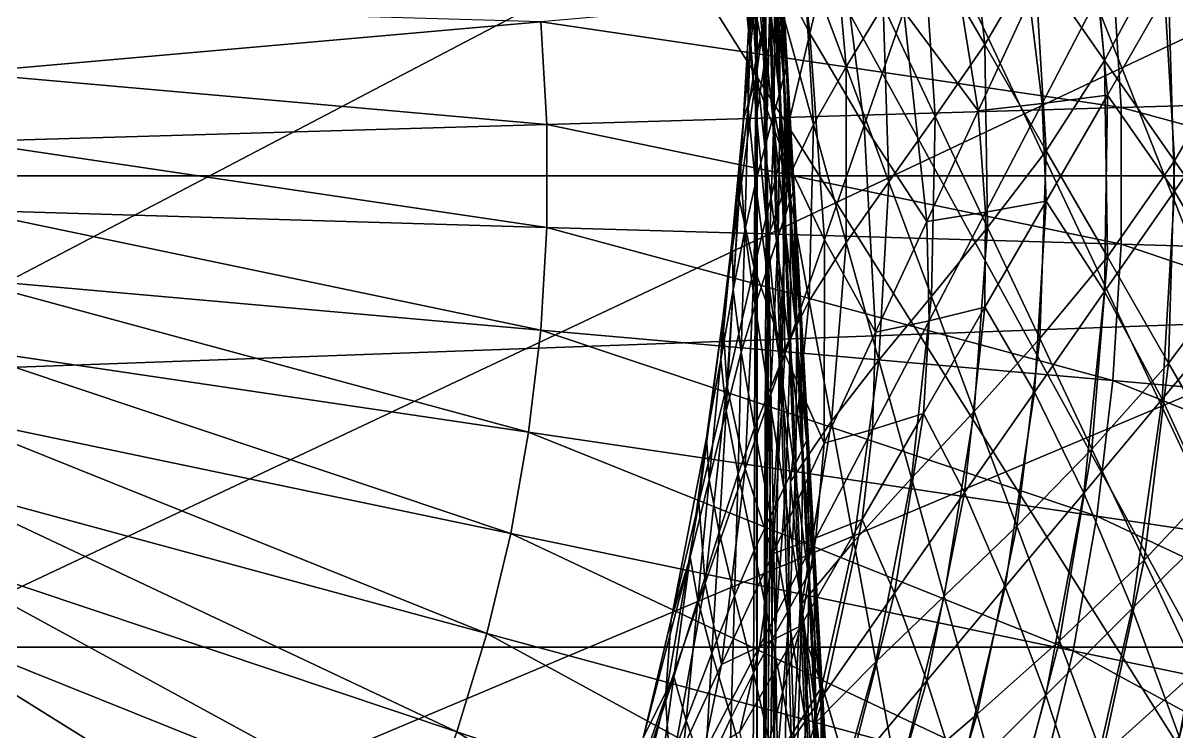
# Model space of a CAD drawing. Header units: metres. Extents: x -4.09 to 4.09, y -3.78 to 3.78.
# Drawn here: x 0.476 to 1.004, y 0.565 to 0.89 of the extents above; entities that cross this region are included whole.
import ezdxf

# ---------------------------------------------------------------- set-up
doc = ezdxf.new("R2010")
doc.units = ezdxf.units.M

msp = doc.modelspace()

# ---------------------------------------------------------------- linework, layer by layer
at = {"layer": 'statue_1', "color": 253}
for points in [[(-3.232, 0.082765, 16.714041), (3.348243, -0.166798, 15.068974), (3.367858, 2.430878, 15.064072)], [(-3.232, 2.430878, 16.714041), (-3.232, 0.082765, 16.714041), (3.367858, 2.430878, 15.064072)], [(-2.176662, 2.430878, 9.351602), (2.236946, 2.430878, 9.351602), (2.216392, -1.034236, 9.351602)], [(-2.157675, -1.034236, 9.351602), (-2.176662, 2.430878, 9.351602), (2.216392, -1.034236, 9.351602)], [(-1.437844, 0.146119, 15.295901), (-0.086352, 2.290978, 15.674101), (1.265203, 0.146119, 15.295901)], [(-0.086352, 2.290978, 15.674101), (0.091428, 2.283835, 15.672838), (1.265203, 0.146119, 15.295901)], [(0.091428, 2.283835, 15.672838), (0.267955, 2.262435, 15.669063), (1.265203, 0.146119, 15.295901)], [(0.267955, 2.262435, 15.669063), (0.442163, 2.226872, 15.662797), (1.265203, 0.146119, 15.295901)], [(0.442163, 2.226872, 15.662797), (0.612799, 2.177461, 15.654083), (1.265203, 0.146119, 15.295901)], [(0.612799, 2.177461, 15.654083), (0.778798, 2.114514, 15.642981), (1.265203, 0.146119, 15.295901)], [(0.778798, 2.114514, 15.642981), (0.939032, 2.038408, 15.629562), (1.265203, 0.146119, 15.295901)], [(0.939032, 2.038408, 15.629562), (1.092436, 1.949675, 15.613918), (1.265203, 0.146119, 15.295901)], [(1.967048, -0.334928, 9.392891), (1.967048, 1.975148, 9.392891), (-2.139753, 1.975148, 9.392891)], [(-2.139753, -0.334928, 9.392891), (1.967048, -0.334928, 9.392891), (-2.139753, 1.975148, 9.392891)], [(-2.139753, -0.334928, 9.007879), (-2.139753, 1.975148, 9.007879), (1.967048, 1.975148, 9.007879)], [(-2.139753, -0.334928, 9.007879), (1.967048, -0.334928, 9.007879), (1.967048, 1.975148, 9.007879)], [(1.967048, 1.975148, 9.007879), (1.967048, -0.334928, 9.007879), (-2.139753, 1.975148, 9.007879)], [(1.967048, -0.334928, 9.007879), (-2.139753, -0.334928, 9.007879), (-2.139753, 1.975148, 9.007879)], [(0.812011, 1.718473, 7.467829), (1.967048, 1.975148, 9.007879), (1.967048, -0.334928, 9.007879)], [(-0.984715, -0.078253, 7.467829), (-0.984715, 1.718473, 7.467829), (0.812011, -0.078253, 7.467829)], [(0.812011, 1.718473, 7.467829), (-0.984715, 1.718473, 7.467829), (0.812011, -0.078253, 7.467829)], [(-0.984715, 1.718473, 1.307628), (-0.984715, -0.078253, 1.307628), (0.812011, 1.718473, 1.307628)], [(-0.984715, -0.078253, 1.307628), (0.812011, -0.078253, 1.307628), (0.812011, 1.718473, 1.307628)], [(0.812011, 1.718473, 7.467829), (0.812011, -0.078253, 7.467829), (-0.984715, -0.078253, 7.467829)], [(-0.984715, 1.718473, 7.467829), (0.812011, 1.718473, 7.467829), (-0.984715, -0.078253, 7.467829)], [(0.812011, 1.718473, 1.307628), (0.811635, 0.847557, 1.564302), (0.806433, 0.903329, 1.564302)], [(0.811635, 0.847557, 1.564302), (0.812011, 1.718473, 1.307628), (0.812011, -0.078253, 1.307628)], [(0.815269, 0.892425, 7.334194), (0.816272, 0.836027, 7.334194), (0.812011, 1.718473, 7.467829)], [(0.816272, 0.836027, 7.334194), (0.812011, -0.078253, 7.467829), (0.812011, 1.718473, 7.467829)], [(0.812011, -0.078253, 7.467829), (0.812011, 1.718473, 7.467829), (1.967048, -0.334928, 9.007879)], [(0.645385, 1.366579, 20.187757), (0.475125, 1.423885, 20.167812), (-2.247724, -0.650978, 19.720924)], [(0.810695, 1.295517, 20.20647), (0.645385, 1.366579, 20.187757), (-2.247724, -0.650978, 19.720924)], [(0.969989, 1.211201, 20.223824), (0.810695, 1.295517, 20.20647), (-2.247724, -0.650978, 19.720924)], [(1.122264, 1.114196, 20.239704), (0.969989, 1.211201, 20.223824), (-2.247724, -0.650978, 19.720924)], [(1.266393, 1.005159, 20.254005), (1.122264, 1.114196, 20.239704), (-2.247724, -0.650978, 19.720924)], [(2.862967, 1.03599, 0.043246), (2.870863, 0.82011, 0.043246), (-3.043504, 0.82011, 0.043246)], [(-3.035671, 1.03599, 0.043246), (2.862967, 1.03599, 0.043246), (-3.043504, 0.82011, 0.043246)], [(1.401436, 0.88478, 20.266628), (1.266393, 1.005159, 20.254005), (-2.247724, -0.650978, 19.720924)], [(1.023442, 0.978652, 3.617703), (0.997561, 0.922348, 3.361028), (1.033531, 0.879328, 3.361028)], [(0.826298, 0.97367, 5.407246), (0.836137, 0.885344, 5.151692), (0.818778, 0.918995, 5.407246)], [(0.848858, 0.939017, 5.151692), (0.836137, 0.885344, 5.151692), (0.826298, 0.97367, 5.407246)], [(0.90701, 0.965148, 3.104353), (0.888211, 0.928927, 2.847677), (0.916285, 0.8803, 2.847677)], [(0.90701, 0.965148, 3.104353), (0.916285, 0.8803, 2.847677), (0.939095, 0.91912, 3.104353)], [(0.961592, 0.965367, 3.361028), (0.939095, 0.91912, 3.104353), (0.971179, 0.873062, 3.104353)], [(0.961592, 0.965367, 3.361028), (0.971179, 0.873062, 3.104353), (0.997561, 0.922348, 3.361028)], [(0.807875, 0.951737, 2.077653), (0.805243, 0.928144, 1.820977), (0.815457, 0.87303, 1.820977)], [(0.807875, 0.951737, 2.077653), (0.815457, 0.87303, 1.820977), (0.822852, 0.89772, 2.077653)], [(1.02858, 0.954432, 4.387728), (1.035348, 0.859244, 4.131053), (1.000506, 0.905804, 4.387728)], [(0.833129, 0.92263, 2.334328), (0.852743, 0.870054, 2.334328), (0.845787, 0.948886, 2.591002)], [(0.845787, 0.948886, 2.591002), (0.852743, 0.870054, 2.334328), (0.869725, 0.898096, 2.591002)], [(0.897423, 0.947946, 4.897487), (0.913214, 0.84997, 4.64328), (0.87925, 0.895558, 4.897487)], [(0.897423, 0.947946, 4.897487), (0.936714, 0.900697, 4.64328), (0.913214, 0.84997, 4.64328)], [(0.813953, 0.946098, 6.031758), (0.811572, 0.929053, 5.904914), (0.814768, 0.889731, 6.031758)], [(0.813953, 0.946098, 6.031758), (0.814768, 0.889731, 6.031758), (0.817525, 0.903454, 6.159227)], [(0.848858, 0.939017, 5.151692), (0.861014, 0.843202, 4.897487), (0.836137, 0.885344, 5.151692)], [(0.848858, 0.939017, 5.151692), (0.87925, 0.895558, 4.897487), (0.861014, 0.843202, 4.897487)], [(1.238194, 0.859025, 1.419429), (1.233619, 0.936698, 1.419429), (0.975002, 0.913857, 1.488987)], [(0.81082, 0.934348, 5.654257), (0.807561, 0.87889, 5.654257), (0.809441, 0.906807, 5.779057)], [(0.81082, 0.934348, 5.654257), (0.811008, 0.901292, 5.530369), (0.807561, 0.87889, 5.654257)], [(0.805243, 0.928144, 1.820977), (0.811635, 0.847557, 1.564302), (0.815457, 0.87303, 1.820977)], [(0.806433, 0.903329, 1.564302), (0.811635, 0.847557, 1.564302), (0.805243, 0.928144, 1.820977)], [(0.811572, 0.929053, 5.904914), (0.809441, 0.906807, 5.779057), (0.811384, 0.872968, 5.904914)], [(0.814768, 0.889731, 6.031758), (0.811572, 0.929053, 5.904914), (0.811384, 0.872968, 5.904914)], [(0.825296, 0.869709, 6.545335), (0.822225, 0.926703, 6.545335), (0.821285, 0.92194, 6.416017)], [(0.824356, 0.866106, 6.936991), (0.821473, 0.923006, 6.936991), (0.82235, 0.927236, 6.805823)], [(0.822601, 0.928457, 6.675271), (0.822225, 0.926703, 6.545335), (0.825797, 0.871464, 6.675271)], [(0.822225, 0.926703, 6.545335), (0.825296, 0.869709, 6.545335), (0.825797, 0.871464, 6.675271)], [(0.82235, 0.927236, 6.805823), (0.822601, 0.928457, 6.675271), (0.825484, 0.870242, 6.805823)], [(0.82235, 0.927236, 6.805823), (0.825484, 0.870242, 6.805823), (0.824356, 0.866106, 6.936991)], [(0.825484, 0.870242, 6.805823), (0.822601, 0.928457, 6.675271), (0.825797, 0.871464, 6.675271)], [(0.869725, 0.898096, 2.591002), (0.8936, 0.847307, 2.591002), (0.888211, 0.928927, 2.847677)], [(0.888211, 0.928927, 2.847677), (0.8936, 0.847307, 2.591002), (0.916285, 0.8803, 2.847677)], [(0.821285, 0.92194, 6.416017), (0.819718, 0.914201, 6.287314), (0.824042, 0.865041, 6.416017)], [(0.820032, 0.915831, 7.068775), (0.821473, 0.923006, 6.936991), (0.822476, 0.859025, 7.068775)], [(0.821285, 0.92194, 6.416017), (0.824042, 0.865041, 6.416017), (0.825296, 0.869709, 6.545335)], [(0.821473, 0.923006, 6.936991), (0.824356, 0.866106, 6.936991), (0.822476, 0.859025, 7.068775)], [(0.833129, 0.92263, 2.334328), (0.822852, 0.89772, 2.077653), (0.837829, 0.843703, 2.077653)], [(0.837829, 0.843703, 2.077653), (0.852743, 0.870054, 2.334328), (0.833129, 0.92263, 2.334328)], [(0.971179, 0.873062, 3.104353), (1.003264, 0.827035, 3.104353), (0.997561, 0.922348, 3.361028)], [(0.997561, 0.922348, 3.361028), (1.003264, 0.827035, 3.104353), (1.033531, 0.879328, 3.361028)], [(0.818778, 0.918995, 5.407246), (0.811321, 0.864289, 5.407246), (0.811008, 0.901292, 5.530369)], [(0.818778, 0.918995, 5.407246), (0.823416, 0.83164, 5.151692), (0.811321, 0.864289, 5.407246)], [(0.817964, 0.905616, 7.201178), (0.820032, 0.915831, 7.068775), (0.819781, 0.848999, 7.201178)], [(0.818778, 0.918995, 5.407246), (0.836137, 0.885344, 5.151692), (0.823416, 0.83164, 5.151692)], [(0.819781, 0.848999, 7.201178), (0.820032, 0.915831, 7.068775), (0.822476, 0.859025, 7.068775)], [(0.916285, 0.8803, 2.847677), (0.944359, 0.831672, 2.847677), (0.939095, 0.91912, 3.104353)], [(0.939095, 0.91912, 3.104353), (0.944359, 0.831672, 2.847677), (0.971179, 0.873062, 3.104353)], [(0.978699, 0.851411, 1.488987), (0.975002, 0.913857, 1.488987), (0.712812, 0.890702, 1.543334)], [(0.819718, 0.914201, 6.287314), (0.817525, 0.903454, 6.159227), (0.822037, 0.857427, 6.287314)], [(0.824042, 0.865041, 6.416017), (0.819718, 0.914201, 6.287314), (0.822037, 0.857427, 6.287314)], [(1.238194, 0.859025, 1.419429), (0.975002, 0.913857, 1.488987), (0.978699, 0.851411, 1.488987)], [(0.809441, 0.906807, 5.779057), (0.807561, 0.87889, 5.654257), (0.807875, 0.851004, 5.779057)], [(0.809441, 0.906807, 5.779057), (0.807875, 0.851004, 5.779057), (0.811384, 0.872968, 5.904914)], [(0.817964, 0.905616, 7.201178), (0.816272, 0.836027, 7.334194), (0.815269, 0.892425, 7.334194)], [(0.817964, 0.905616, 7.201178), (0.819781, 0.848999, 7.201178), (0.816272, 0.836027, 7.334194)], [(1.000506, 0.905804, 4.387728), (0.972433, 0.857176, 4.387728), (0.968422, 0.902953, 4.515756)], [(1.000506, 0.905804, 4.387728), (1.003264, 0.813217, 4.131053), (0.972433, 0.857176, 4.387728)], [(1.035348, 0.859244, 4.131053), (1.003264, 0.813217, 4.131053), (1.000506, 0.905804, 4.387728)], [(0.807561, 0.87889, 5.654257), (0.811008, 0.901292, 5.530369), (0.805807, 0.846179, 5.530369)], [(0.811008, 0.901292, 5.530369), (0.811321, 0.864289, 5.407246), (0.805807, 0.846179, 5.530369)], [(0.817525, 0.903454, 6.159227), (0.814768, 0.889731, 6.031758), (0.819217, 0.846868, 6.159227)], [(0.822037, 0.857427, 6.287314), (0.817525, 0.903454, 6.159227), (0.819217, 0.846868, 6.159227)], [(0.936714, 0.900697, 4.64328), (0.942541, 0.853228, 4.515756), (0.913214, 0.84997, 4.64328)], [(0.968422, 0.902953, 4.515756), (0.942541, 0.853228, 4.515756), (0.936714, 0.900697, 4.64328)], [(0.968422, 0.902953, 4.515756), (0.972433, 0.857176, 4.387728), (0.942541, 0.853228, 4.515756)], [(0.444294, 0.898566, 1.582284), (0.447928, 0.867297, 1.582284), (0.712812, 0.890702, 1.543334)], [(0.815457, 0.87303, 1.820977), (0.825672, 0.817948, 1.820977), (0.822852, 0.89772, 2.077653)], [(0.822852, 0.89772, 2.077653), (0.825672, 0.817948, 1.820977), (0.837829, 0.843703, 2.077653)], [(0.869725, 0.898096, 2.591002), (0.852743, 0.870054, 2.334328), (0.872294, 0.817478, 2.334328)], [(0.87925, 0.895558, 4.897487), (0.889715, 0.799243, 4.64328), (0.861014, 0.843202, 4.897487)], [(0.869725, 0.898096, 2.591002), (0.872294, 0.817478, 2.334328), (0.8936, 0.847307, 2.591002)], [(0.913214, 0.84997, 4.64328), (0.889715, 0.799243, 4.64328), (0.87925, 0.895558, 4.897487)], [(0.715632, 0.843672, 1.543334), (0.712812, 0.890702, 1.543334), (0.447928, 0.867297, 1.582284)], [(0.715632, 0.843672, 1.543334), (0.978699, 0.851411, 1.488987), (0.712812, 0.890702, 1.543334)], [(0.815583, 0.833364, 6.031758), (0.814768, 0.889731, 6.031758), (0.811384, 0.872968, 5.904914)], [(0.819217, 0.846868, 6.159227), (0.814768, 0.889731, 6.031758), (0.815583, 0.833364, 6.031758)], [(1.526577, 0.753905, 20.277493), (1.401436, 0.88478, 20.266628), (-2.247724, -0.650978, 19.720924)], [(0.836137, 0.885344, 5.151692), (0.842842, 0.790814, 4.897487), (0.823416, 0.83164, 5.151692)], [(0.861014, 0.843202, 4.897487), (0.842842, 0.790814, 4.897487), (0.836137, 0.885344, 5.151692)], [(0.804303, 0.823431, 5.654257), (0.807561, 0.87889, 5.654257), (0.805807, 0.846179, 5.530369)], [(0.807875, 0.851004, 5.779057), (0.807561, 0.87889, 5.654257), (0.804303, 0.823431, 5.654257)], [(0.916285, 0.8803, 2.847677), (0.8936, 0.847307, 2.591002), (0.917538, 0.796517, 2.591002)], [(0.916285, 0.8803, 2.847677), (0.917538, 0.796517, 2.591002), (0.944359, 0.831672, 2.847677)], [(1.033531, 0.879328, 3.361028), (1.003264, 0.827035, 3.104353), (1.035348, 0.780976, 3.104353)], [(0.811384, 0.872968, 5.904914), (0.807875, 0.851004, 5.779057), (0.811196, 0.816883, 5.904914)], [(0.811384, 0.872968, 5.904914), (0.811196, 0.816883, 5.904914), (0.815583, 0.833364, 6.031758)], [(0.815457, 0.87303, 1.820977), (0.811635, 0.847557, 1.564302), (0.816836, 0.791754, 1.564302)], [(0.815457, 0.87303, 1.820977), (0.816836, 0.791754, 1.564302), (0.825672, 0.817948, 1.820977)], [(0.971179, 0.873062, 3.104353), (0.944359, 0.831672, 2.847677), (0.972433, 0.783044, 2.847677)], [(0.971179, 0.873062, 3.104353), (0.972433, 0.783044, 2.847677), (1.003264, 0.827035, 3.104353)], [(0.449808, 0.83587, 1.582284), (0.715632, 0.843672, 1.543334), (0.447928, 0.867297, 1.582284)], [(0.825296, 0.869709, 6.545335), (0.824042, 0.865041, 6.416017), (0.828429, 0.812747, 6.545335)], [(0.824356, 0.866106, 6.936991), (0.825484, 0.870242, 6.805823), (0.827238, 0.809175, 6.936991)], [(0.825797, 0.871464, 6.675271), (0.825296, 0.869709, 6.545335), (0.828993, 0.814439, 6.675271)], [(0.828993, 0.814439, 6.675271), (0.825296, 0.869709, 6.545335), (0.828429, 0.812747, 6.545335)], [(0.828617, 0.813248, 6.805823), (0.825484, 0.870242, 6.805823), (0.825797, 0.871464, 6.675271)], [(0.827238, 0.809175, 6.936991), (0.825484, 0.870242, 6.805823), (0.828617, 0.813248, 6.805823)], [(0.825797, 0.871464, 6.675271), (0.828993, 0.814439, 6.675271), (0.828617, 0.813248, 6.805823)], [(0.837829, 0.843703, 2.077653), (0.852805, 0.789686, 2.077653), (0.852743, 0.870054, 2.334328)], [(0.852743, 0.870054, 2.334328), (0.852805, 0.789686, 2.077653), (0.872294, 0.817478, 2.334328)], [(0.805807, 0.846179, 5.530369), (0.811321, 0.864289, 5.407246), (0.803802, 0.809582, 5.407246)], [(0.811321, 0.864289, 5.407246), (0.810695, 0.777968, 5.151692), (0.803802, 0.809582, 5.407246)], [(0.823416, 0.83164, 5.151692), (0.810695, 0.777968, 5.151692), (0.811321, 0.864289, 5.407246)], [(0.826862, 0.808141, 6.416017), (0.824042, 0.865041, 6.416017), (0.822037, 0.857427, 6.287314)], [(0.822476, 0.859025, 7.068775), (0.824356, 0.866106, 6.936991), (0.824857, 0.802219, 7.068775)], [(0.828429, 0.812747, 6.545335), (0.824042, 0.865041, 6.416017), (0.826862, 0.808141, 6.416017)], [(0.824857, 0.802219, 7.068775), (0.824356, 0.866106, 6.936991), (0.827238, 0.809175, 6.936991)], [(0.822037, 0.857427, 6.287314), (0.819217, 0.846868, 6.159227), (0.824356, 0.800653, 6.287314)], [(0.821598, 0.79235, 7.201178), (0.819781, 0.848999, 7.201178), (0.822476, 0.859025, 7.068775)], [(0.822476, 0.859025, 7.068775), (0.824857, 0.802219, 7.068775), (0.821598, 0.79235, 7.201178)], [(0.822037, 0.857427, 6.287314), (0.824356, 0.800653, 6.287314), (0.826862, 0.808141, 6.416017)], [(0.942541, 0.853228, 4.515756), (0.972433, 0.857176, 4.387728), (0.944359, 0.80858, 4.387728)], [(0.972433, 0.857176, 4.387728), (0.971179, 0.767158, 4.131053), (0.944359, 0.80858, 4.387728)], [(0.972433, 0.857176, 4.387728), (1.003264, 0.813217, 4.131053), (0.971179, 0.767158, 4.131053)], [(1.238194, 0.781227, 1.419429), (1.238194, 0.859025, 1.419429), (0.978699, 0.851411, 1.488987)], [(1.035348, 0.859244, 4.131053), (1.033531, 0.760923, 3.874378), (1.003264, 0.813217, 4.131053)], [(0.978699, 0.78884, 1.488987), (0.978699, 0.851411, 1.488987), (0.715632, 0.843672, 1.543334)], [(0.913214, 0.84997, 4.64328), (0.942541, 0.853228, 4.515756), (0.916661, 0.803504, 4.515756)], [(0.916661, 0.803504, 4.515756), (0.942541, 0.853228, 4.515756), (0.944359, 0.80858, 4.387728)], [(1.238194, 0.781227, 1.419429), (0.978699, 0.851411, 1.488987), (0.978699, 0.78884, 1.488987)], [(0.805807, 0.846179, 5.530369), (0.800543, 0.791096, 5.530369), (0.804303, 0.823431, 5.654257)], [(0.805807, 0.846179, 5.530369), (0.803802, 0.809582, 5.407246), (0.800543, 0.791096, 5.530369)], [(0.806308, 0.795201, 5.779057), (0.807875, 0.851004, 5.779057), (0.804303, 0.823431, 5.654257)], [(0.811196, 0.816883, 5.904914), (0.807875, 0.851004, 5.779057), (0.806308, 0.795201, 5.779057)], [(0.816836, 0.791754, 1.564302), (0.811635, 0.847557, 1.564302), (0.812011, -0.078253, 1.307628)], [(0.820846, 0.790282, 6.159227), (0.819217, 0.846868, 6.159227), (0.815583, 0.833364, 6.031758)], [(0.816272, 0.836027, 7.334194), (0.819781, 0.848999, 7.201178), (0.817274, 0.779597, 7.334194)], [(0.817274, 0.779597, 7.334194), (0.819781, 0.848999, 7.201178), (0.821598, 0.79235, 7.201178)], [(0.819217, 0.846868, 6.159227), (0.820846, 0.790282, 6.159227), (0.824356, 0.800653, 6.287314)], [(0.872294, 0.817478, 2.334328), (0.891846, 0.764871, 2.334328), (0.8936, 0.847307, 2.591002)], [(0.889715, 0.799243, 4.64328), (0.913214, 0.84997, 4.64328), (0.916661, 0.803504, 4.515756)], [(0.8936, 0.847307, 2.591002), (0.891846, 0.764871, 2.334328), (0.917538, 0.796517, 2.591002)], [(0.449808, 0.83587, 1.582284), (0.715632, 0.796579, 1.543334), (0.715632, 0.843672, 1.543334)], [(0.715632, 0.796579, 1.543334), (0.978699, 0.78884, 1.488987), (0.715632, 0.843672, 1.543334)], [(0.837829, 0.843703, 2.077653), (0.825672, 0.817948, 1.820977), (0.835823, 0.762866, 1.820977)], [(0.835823, 0.762866, 1.820977), (0.852805, 0.789686, 2.077653), (0.837829, 0.843703, 2.077653)], [(0.861014, 0.843202, 4.897487), (0.866216, 0.748515, 4.64328), (0.842842, 0.790814, 4.897487)], [(0.861014, 0.843202, 4.897487), (0.889715, 0.799243, 4.64328), (0.866216, 0.748515, 4.64328)], [(0.449808, 0.83587, 1.582284), (0.449808, 0.804381, 1.582284), (0.715632, 0.796579, 1.543334)], [(0.812011, -0.078253, 7.467829), (0.816272, 0.836027, 7.334194), (0.817274, 0.779597, 7.334194)], [(0.823416, 0.83164, 5.151692), (0.824606, 0.738426, 4.897487), (0.810695, 0.777968, 5.151692)], [(0.815583, 0.833364, 6.031758), (0.811196, 0.816883, 5.904914), (0.816397, 0.776997, 6.031758)], [(0.815583, 0.833364, 6.031758), (0.816397, 0.776997, 6.031758), (0.820846, 0.790282, 6.159227)], [(0.823416, 0.83164, 5.151692), (0.842842, 0.790814, 4.897487), (0.824606, 0.738426, 4.897487)], [(0.917538, 0.796517, 2.591002), (0.941476, 0.745727, 2.591002), (0.944359, 0.831672, 2.847677)], [(0.944359, 0.831672, 2.847677), (0.941476, 0.745727, 2.591002), (0.972433, 0.783044, 2.847677)], [(0.972433, 0.783044, 2.847677), (1.000506, 0.734416, 2.847677), (1.003264, 0.827035, 3.104353)], [(1.003264, 0.827035, 3.104353), (1.000506, 0.734416, 2.847677), (1.035348, 0.780976, 3.104353)], [(-3.043504, 0.82011, 0.043246), (2.870863, 0.82011, 0.043246), (-3.035671, 0.604261, 0.043246)], [(2.862967, 0.604261, 0.043246), (-3.035671, 0.604261, 0.043246), (2.870863, 0.82011, 0.043246)], [(0.804303, 0.823431, 5.654257), (0.800543, 0.791096, 5.530369), (0.801044, 0.767973, 5.654257)], [(0.804303, 0.823431, 5.654257), (0.801044, 0.767973, 5.654257), (0.806308, 0.795201, 5.779057)], [(0.811196, 0.816883, 5.904914), (0.806308, 0.795201, 5.779057), (0.811008, 0.760767, 5.904914)], [(0.816397, 0.776997, 6.031758), (0.811196, 0.816883, 5.904914), (0.811008, 0.760767, 5.904914)], [(0.816836, 0.791754, 1.564302), (0.822037, 0.735951, 1.564302), (0.825672, 0.817948, 1.820977)], [(0.825672, 0.817948, 1.820977), (0.822037, 0.735951, 1.564302), (0.835823, 0.762866, 1.820977)], [(0.828993, 0.814439, 6.675271), (0.828429, 0.812747, 6.545335), (0.832189, 0.757445, 6.675271)], [(0.828617, 0.813248, 6.805823), (0.828993, 0.814439, 6.675271), (0.83175, 0.756286, 6.805823)], [(0.83175, 0.756286, 6.805823), (0.828993, 0.814439, 6.675271), (0.832189, 0.757445, 6.675271)], [(0.872294, 0.817478, 2.334328), (0.852805, 0.789686, 2.077653), (0.867782, 0.735669, 2.077653)], [(0.872294, 0.817478, 2.334328), (0.867782, 0.735669, 2.077653), (0.891846, 0.764871, 2.334328)], [(0.803802, 0.809582, 5.407246), (0.796282, 0.754876, 5.407246), (0.800543, 0.791096, 5.530369)], [(0.803802, 0.809582, 5.407246), (0.798036, 0.724296, 5.151692), (0.796282, 0.754876, 5.407246)], [(0.803802, 0.809582, 5.407246), (0.810695, 0.777968, 5.151692), (0.798036, 0.724296, 5.151692)], [(0.824857, 0.802219, 7.068775), (0.827238, 0.809175, 6.936991), (0.827301, 0.745414, 7.068775)], [(0.831499, 0.755753, 6.545335), (0.828429, 0.812747, 6.545335), (0.826862, 0.808141, 6.416017)], [(0.830121, 0.752275, 6.936991), (0.827238, 0.809175, 6.936991), (0.828617, 0.813248, 6.805823)], [(0.827238, 0.809175, 6.936991), (0.830121, 0.752275, 6.936991), (0.827301, 0.745414, 7.068775)], [(0.828429, 0.812747, 6.545335), (0.831499, 0.755753, 6.545335), (0.832189, 0.757445, 6.675271)], [(0.828617, 0.813248, 6.805823), (0.83175, 0.756286, 6.805823), (0.830121, 0.752275, 6.936991)], [(1.003264, 0.813217, 4.131053), (0.997561, 0.717904, 3.874378), (0.971179, 0.767158, 4.131053)], [(1.033531, 0.760923, 3.874378), (0.997561, 0.717904, 3.874378), (1.003264, 0.813217, 4.131053)], [(0.712812, 0.749549, 1.543334), (0.449808, 0.804381, 1.582284), (0.447928, 0.772923, 1.582284)], [(0.712812, 0.749549, 1.543334), (0.715632, 0.796579, 1.543334), (0.449808, 0.804381, 1.582284)], [(0.826862, 0.808141, 6.416017), (0.824356, 0.800653, 6.287314), (0.829682, 0.751241, 6.416017)], [(0.826862, 0.808141, 6.416017), (0.829682, 0.751241, 6.416017), (0.831499, 0.755753, 6.545335)], [(0.916661, 0.803504, 4.515756), (0.890718, 0.753748, 4.515756), (0.889715, 0.799243, 4.64328)], [(0.916661, 0.803504, 4.515756), (0.916285, 0.759952, 4.387728), (0.890718, 0.753748, 4.515756)], [(0.944359, 0.80858, 4.387728), (0.916285, 0.759952, 4.387728), (0.916661, 0.803504, 4.515756)], [(0.944359, 0.80858, 4.387728), (0.939095, 0.721131, 4.131053), (0.916285, 0.759952, 4.387728)], [(0.971179, 0.767158, 4.131053), (0.939095, 0.721131, 4.131053), (0.944359, 0.80858, 4.387728)], [(0.824356, 0.800653, 6.287314), (0.820846, 0.790282, 6.159227), (0.826674, 0.743878, 6.287314)], [(0.821598, 0.79235, 7.201178), (0.824857, 0.802219, 7.068775), (0.823353, 0.735732, 7.201178)], [(0.823353, 0.735732, 7.201178), (0.824857, 0.802219, 7.068775), (0.827301, 0.745414, 7.068775)], [(0.829682, 0.751241, 6.416017), (0.824356, 0.800653, 6.287314), (0.826674, 0.743878, 6.287314)], [(0.889715, 0.799243, 4.64328), (0.890718, 0.753748, 4.515756), (0.866216, 0.748515, 4.64328)], [(0.712812, 0.749549, 1.543334), (0.975002, 0.726395, 1.488987), (0.715632, 0.796579, 1.543334)], [(0.975002, 0.726395, 1.488987), (0.978699, 0.78884, 1.488987), (0.715632, 0.796579, 1.543334)], [(0.806308, 0.795201, 5.779057), (0.801044, 0.767973, 5.654257), (0.804742, 0.739429, 5.779057)], [(0.806308, 0.795201, 5.779057), (0.804742, 0.739429, 5.779057), (0.811008, 0.760767, 5.904914)], [(0.917538, 0.796517, 2.591002), (0.891846, 0.764871, 2.334328), (0.911397, 0.712295, 2.334328)], [(0.917538, 0.796517, 2.591002), (0.911397, 0.712295, 2.334328), (0.941476, 0.745727, 2.591002)], [(0.801044, 0.767973, 5.654257), (0.800543, 0.791096, 5.530369), (0.795279, 0.735983, 5.530369)], [(0.800543, 0.791096, 5.530369), (0.796282, 0.754876, 5.407246), (0.795279, 0.735983, 5.530369)], [(0.822037, 0.735951, 1.564302), (0.816836, 0.791754, 1.564302), (0.812011, -0.078253, 1.307628)], [(0.820846, 0.790282, 6.159227), (0.816397, 0.776997, 6.031758), (0.822538, 0.733664, 6.159227)], [(0.818277, 0.723199, 7.334194), (0.817274, 0.779597, 7.334194), (0.821598, 0.79235, 7.201178)], [(0.821598, 0.79235, 7.201178), (0.823353, 0.735732, 7.201178), (0.818277, 0.723199, 7.334194)], [(0.826674, 0.743878, 6.287314), (0.820846, 0.790282, 6.159227), (0.822538, 0.733664, 6.159227)], [(0.842842, 0.790814, 4.897487), (0.842716, 0.697788, 4.64328), (0.824606, 0.738426, 4.897487)], [(0.835823, 0.762866, 1.820977), (0.846038, 0.707783, 1.820977), (0.852805, 0.789686, 2.077653)], [(0.866216, 0.748515, 4.64328), (0.842716, 0.697788, 4.64328), (0.842842, 0.790814, 4.897487)], [(0.852805, 0.789686, 2.077653), (0.846038, 0.707783, 1.820977), (0.867782, 0.735669, 2.077653)], [(1.233619, 0.703553, 1.419429), (0.978699, 0.78884, 1.488987), (0.975002, 0.726395, 1.488987)], [(1.233619, 0.703553, 1.419429), (1.238194, 0.781227, 1.419429), (0.978699, 0.78884, 1.488987)], [(0.972433, 0.783044, 2.847677), (0.941476, 0.745727, 2.591002), (0.965351, 0.694968, 2.591002)], [(0.972433, 0.783044, 2.847677), (0.965351, 0.694968, 2.591002), (1.000506, 0.734416, 2.847677)], [(0.810695, 0.777968, 5.151692), (0.806433, 0.686039, 4.897487), (0.798036, 0.724296, 5.151692)], [(0.824606, 0.738426, 4.897487), (0.806433, 0.686039, 4.897487), (0.810695, 0.777968, 5.151692)], [(0.812011, -0.078253, 7.467829), (0.817274, 0.779597, 7.334194), (0.818277, 0.723199, 7.334194)], [(1.035348, 0.780976, 3.104353), (1.000506, 0.734416, 2.847677), (1.02858, 0.685788, 2.847677)], [(0.444294, 0.741654, 1.582284), (0.707298, 0.70277, 1.543334), (0.447928, 0.772923, 1.582284)], [(0.707298, 0.70277, 1.543334), (0.712812, 0.749549, 1.543334), (0.447928, 0.772923, 1.582284)], [(0.817212, 0.72063, 6.031758), (0.816397, 0.776997, 6.031758), (0.811008, 0.760767, 5.904914)], [(0.822538, 0.733664, 6.159227), (0.816397, 0.776997, 6.031758), (0.817212, 0.72063, 6.031758)], [(0.797786, 0.712483, 5.654257), (0.801044, 0.767973, 5.654257), (0.795279, 0.735983, 5.530369)], [(0.804742, 0.739429, 5.779057), (0.801044, 0.767973, 5.654257), (0.797786, 0.712483, 5.654257)], [(0.971179, 0.767158, 4.131053), (0.961592, 0.674884, 3.874378), (0.939095, 0.721131, 4.131053)], [(0.971179, 0.767158, 4.131053), (0.997561, 0.717904, 3.874378), (0.961592, 0.674884, 3.874378)], [(0.835823, 0.762866, 1.820977), (0.822037, 0.735951, 1.564302), (0.827238, 0.680148, 1.564302)], [(0.827238, 0.680148, 1.564302), (0.846038, 0.707783, 1.820977), (0.835823, 0.762866, 1.820977)], [(0.867782, 0.735669, 2.077653), (0.882759, 0.681652, 2.077653), (0.891846, 0.764871, 2.334328)], [(0.891846, 0.764871, 2.334328), (0.882759, 0.681652, 2.077653), (0.911397, 0.712295, 2.334328)], [(0.811008, 0.760767, 5.904914), (0.804742, 0.739429, 5.779057), (0.810757, 0.704681, 5.904914)], [(0.811008, 0.760767, 5.904914), (0.810757, 0.704681, 5.904914), (0.817212, 0.72063, 6.031758)], [(0.830121, 0.752275, 6.936991), (0.83175, 0.756286, 6.805823), (0.832941, 0.695344, 6.936991)], [(0.832189, 0.757445, 6.675271), (0.831499, 0.755753, 6.545335), (0.835385, 0.70042, 6.675271)], [(0.834883, 0.699292, 6.805823), (0.83175, 0.756286, 6.805823), (0.832189, 0.757445, 6.675271)], [(0.832941, 0.695344, 6.936991), (0.83175, 0.756286, 6.805823), (0.834883, 0.699292, 6.805823)], [(0.832189, 0.757445, 6.675271), (0.835385, 0.70042, 6.675271), (0.834883, 0.699292, 6.805823)], [(0.890718, 0.753748, 4.515756), (0.916285, 0.759952, 4.387728), (0.888211, 0.711324, 4.387728)], [(0.916285, 0.759952, 4.387728), (0.90701, 0.675072, 4.131053), (0.888211, 0.711324, 4.387728)], [(0.916285, 0.759952, 4.387728), (0.939095, 0.721131, 4.131053), (0.90701, 0.675072, 4.131053)], [(1.033531, 0.760923, 3.874378), (1.023442, 0.661568, 3.617703), (0.997561, 0.717904, 3.874378)], [(-0.086352, -2.879025, 19.910021), (1.526577, 0.753905, 20.277493), (-2.247724, -0.650978, 19.720924)], [(1.640878, 0.613379, 20.286522), (1.526577, 0.753905, 20.277493), (-0.086352, -2.879025, 19.910021)], [(0.796282, 0.754876, 5.407246), (0.785315, 0.670592, 5.151692), (0.788825, 0.700201, 5.407246)], [(0.798036, 0.724296, 5.151692), (0.785315, 0.670592, 5.151692), (0.796282, 0.754876, 5.407246)], [(0.795279, 0.735983, 5.530369), (0.796282, 0.754876, 5.407246), (0.788825, 0.700201, 5.407246)], [(0.832502, 0.694342, 6.416017), (0.829682, 0.751241, 6.416017), (0.826674, 0.743878, 6.287314)], [(0.827301, 0.745414, 7.068775), (0.830121, 0.752275, 6.936991), (0.829745, 0.688608, 7.068775)], [(0.831499, 0.755753, 6.545335), (0.829682, 0.751241, 6.416017), (0.834633, 0.698791, 6.545335)], [(0.834633, 0.698791, 6.545335), (0.829682, 0.751241, 6.416017), (0.832502, 0.694342, 6.416017)], [(0.829745, 0.688608, 7.068775), (0.830121, 0.752275, 6.936991), (0.832941, 0.695344, 6.936991)], [(0.835385, 0.70042, 6.675271), (0.831499, 0.755753, 6.545335), (0.834633, 0.698791, 6.545335)], [(0.864837, 0.704023, 4.515756), (0.890718, 0.753748, 4.515756), (0.888211, 0.711324, 4.387728)], [(0.866216, 0.748515, 4.64328), (0.890718, 0.753748, 4.515756), (0.864837, 0.704023, 4.515756)], [(0.707298, 0.70277, 1.543334), (0.96767, 0.664263, 1.488987), (0.712812, 0.749549, 1.543334)], [(0.975002, 0.726395, 1.488987), (0.712812, 0.749549, 1.543334), (0.96767, 0.664263, 1.488987)], [(0.82517, 0.679083, 7.201178), (0.823353, 0.735732, 7.201178), (0.827301, 0.745414, 7.068775)], [(0.827301, 0.745414, 7.068775), (0.829745, 0.688608, 7.068775), (0.82517, 0.679083, 7.201178)], [(0.842716, 0.697788, 4.64328), (0.866216, 0.748515, 4.64328), (0.864837, 0.704023, 4.515756)], [(0.911397, 0.712295, 2.334328), (0.930948, 0.659719, 2.334328), (0.941476, 0.745727, 2.591002)], [(0.941476, 0.745727, 2.591002), (0.930948, 0.659719, 2.334328), (0.965351, 0.694968, 2.591002)], [(0.438716, 0.710666, 1.582284), (0.699089, 0.656398, 1.543334), (0.444294, 0.741654, 1.582284)], [(0.444294, 0.741654, 1.582284), (0.699089, 0.656398, 1.543334), (0.707298, 0.70277, 1.543334)], [(0.826674, 0.743878, 6.287314), (0.822538, 0.733664, 6.159227), (0.828993, 0.687104, 6.287314)], [(0.826674, 0.743878, 6.287314), (0.828993, 0.687104, 6.287314), (0.832502, 0.694342, 6.416017)], [(0.795279, 0.735983, 5.530369), (0.788825, 0.700201, 5.407246), (0.790015, 0.6809, 5.530369)], [(0.795279, 0.735983, 5.530369), (0.790015, 0.6809, 5.530369), (0.797786, 0.712483, 5.654257)], [(0.803238, 0.683626, 5.779057), (0.804742, 0.739429, 5.779057), (0.797786, 0.712483, 5.654257)], [(0.810757, 0.704681, 5.904914), (0.804742, 0.739429, 5.779057), (0.803238, 0.683626, 5.779057)], [(0.824606, 0.738426, 4.897487), (0.819217, 0.647093, 4.64328), (0.806433, 0.686039, 4.897487)], [(0.827238, 0.680148, 1.564302), (0.822037, 0.735951, 1.564302), (0.812011, -0.078253, 1.307628)], [(0.818277, 0.723199, 7.334194), (0.823353, 0.735732, 7.201178), (0.81928, 0.666769, 7.334194)], [(0.824606, 0.738426, 4.897487), (0.842716, 0.697788, 4.64328), (0.819217, 0.647093, 4.64328)], [(0.81928, 0.666769, 7.334194), (0.823353, 0.735732, 7.201178), (0.82517, 0.679083, 7.201178)], [(0.867782, 0.735669, 2.077653), (0.846038, 0.707783, 1.820977), (0.856252, 0.652701, 1.820977)], [(0.867782, 0.735669, 2.077653), (0.856252, 0.652701, 1.820977), (0.882759, 0.681652, 2.077653)], [(0.82423, 0.677078, 6.159227), (0.822538, 0.733664, 6.159227), (0.817212, 0.72063, 6.031758)], [(0.822538, 0.733664, 6.159227), (0.82423, 0.677078, 6.159227), (0.828993, 0.687104, 6.287314)], [(0.965351, 0.694968, 2.591002), (0.989289, 0.644179, 2.591002), (1.000506, 0.734416, 2.847677)], [(1.000506, 0.734416, 2.847677), (0.989289, 0.644179, 2.591002), (1.02858, 0.685788, 2.847677)], [(0.798036, 0.724296, 5.151692), (0.788198, 0.633651, 4.897487), (0.785315, 0.670592, 5.151692)], [(0.798036, 0.724296, 5.151692), (0.806433, 0.686039, 4.897487), (0.788198, 0.633651, 4.897487)], [(1.22447, 0.626288, 1.419429), (0.975002, 0.726395, 1.488987), (0.96767, 0.664263, 1.488987)], [(1.22447, 0.626288, 1.419429), (1.233619, 0.703553, 1.419429), (0.975002, 0.726395, 1.488987)], [(0.817212, 0.72063, 6.031758), (0.810757, 0.704681, 5.904914), (0.818089, 0.664263, 6.031758)], [(0.818277, 0.723199, 7.334194), (0.81928, 0.666769, 7.334194), (0.812011, -0.078253, 7.467829)], [(0.817212, 0.72063, 6.031758), (0.818089, 0.664263, 6.031758), (0.82423, 0.677078, 6.159227)], [(0.939095, 0.721131, 4.131053), (0.925622, 0.631865, 3.874378), (0.90701, 0.675072, 4.131053)], [(0.961592, 0.674884, 3.874378), (0.925622, 0.631865, 3.874378), (0.939095, 0.721131, 4.131053)], [(0.997561, 0.717904, 3.874378), (0.983775, 0.621964, 3.617703), (0.961592, 0.674884, 3.874378)], [(1.023442, 0.661568, 3.617703), (0.983775, 0.621964, 3.617703), (0.997561, 0.717904, 3.874378)], [(0.438716, 0.710666, 1.582284), (0.431385, 0.680023, 1.582284), (0.688122, 0.61059, 1.543334)], [(0.438716, 0.710666, 1.582284), (0.688122, 0.61059, 1.543334), (0.699089, 0.656398, 1.543334)], [(0.797786, 0.712483, 5.654257), (0.790015, 0.6809, 5.530369), (0.794527, 0.657025, 5.654257)], [(0.797786, 0.712483, 5.654257), (0.794527, 0.657025, 5.654257), (0.803238, 0.683626, 5.779057)], [(0.888211, 0.711324, 4.387728), (0.860137, 0.662696, 4.387728), (0.864837, 0.704023, 4.515756)], [(0.888211, 0.711324, 4.387728), (0.874926, 0.629045, 4.131053), (0.860137, 0.662696, 4.387728)], [(0.90701, 0.675072, 4.131053), (0.874926, 0.629045, 4.131053), (0.888211, 0.711324, 4.387728)], [(0.911397, 0.712295, 2.334328), (0.882759, 0.681652, 2.077653), (0.897736, 0.627635, 2.077653)], [(0.911397, 0.712295, 2.334328), (0.897736, 0.627635, 2.077653), (0.930948, 0.659719, 2.334328)], [(0.810757, 0.704681, 5.904914), (0.803238, 0.683626, 5.779057), (0.810569, 0.648596, 5.904914)], [(0.818089, 0.664263, 6.031758), (0.810757, 0.704681, 5.904914), (0.810569, 0.648596, 5.904914)], [(0.827238, 0.680148, 1.564302), (0.832439, 0.624345, 1.564302), (0.846038, 0.707783, 1.820977)], [(0.846038, 0.707783, 1.820977), (0.832439, 0.624345, 1.564302), (0.856252, 0.652701, 1.820977)], [(0.864837, 0.704023, 4.515756), (0.838894, 0.654299, 4.515756), (0.842716, 0.697788, 4.64328)], [(0.864837, 0.704023, 4.515756), (0.860137, 0.662696, 4.387728), (0.838894, 0.654299, 4.515756)], [(0.956704, 0.602663, 1.488987), (0.707298, 0.70277, 1.543334), (0.699089, 0.656398, 1.543334)], [(0.956704, 0.602663, 1.488987), (0.96767, 0.664263, 1.488987), (0.707298, 0.70277, 1.543334)], [(0.788825, 0.700201, 5.407246), (0.772594, 0.616919, 5.151692), (0.781305, 0.645495, 5.407246)], [(0.788825, 0.700201, 5.407246), (0.785315, 0.670592, 5.151692), (0.772594, 0.616919, 5.151692)], [(0.788825, 0.700201, 5.407246), (0.781305, 0.645495, 5.407246), (0.790015, 0.6809, 5.530369)], [(0.842716, 0.697788, 4.64328), (0.838894, 0.654299, 4.515756), (0.819217, 0.647093, 4.64328)], [(0.837703, 0.641797, 6.545335), (0.834633, 0.698791, 6.545335), (0.832502, 0.694342, 6.416017)], [(0.835823, 0.638445, 6.936991), (0.832941, 0.695344, 6.936991), (0.834883, 0.699292, 6.805823)], [(0.835385, 0.70042, 6.675271), (0.834633, 0.698791, 6.545335), (0.838643, 0.643427, 6.675271)], [(0.834633, 0.698791, 6.545335), (0.837703, 0.641797, 6.545335), (0.838643, 0.643427, 6.675271)], [(0.834883, 0.699292, 6.805823), (0.835385, 0.70042, 6.675271), (0.838017, 0.642299, 6.805823)], [(0.834883, 0.699292, 6.805823), (0.838017, 0.642299, 6.805823), (0.835823, 0.638445, 6.936991)], [(0.838017, 0.642299, 6.805823), (0.835385, 0.70042, 6.675271), (0.838643, 0.643427, 6.675271)], [(0.832502, 0.694342, 6.416017), (0.828993, 0.687104, 6.287314), (0.835322, 0.637442, 6.416017)], [(0.829745, 0.688608, 7.068775), (0.832941, 0.695344, 6.936991), (0.832189, 0.631834, 7.068775)], [(0.832941, 0.695344, 6.936991), (0.835823, 0.638445, 6.936991), (0.832189, 0.631834, 7.068775)], [(0.832502, 0.694342, 6.416017), (0.835322, 0.637442, 6.416017), (0.837703, 0.641797, 6.545335)], [(0.965351, 0.694968, 2.591002), (0.930948, 0.659719, 2.334328), (0.9505, 0.607144, 2.334328)], [(0.965351, 0.694968, 2.591002), (0.9505, 0.607144, 2.334328), (0.989289, 0.644179, 2.591002)], [(0.82517, 0.679083, 7.201178), (0.829745, 0.688608, 7.068775), (0.826988, 0.622465, 7.201178)], [(0.826988, 0.622465, 7.201178), (0.829745, 0.688608, 7.068775), (0.832189, 0.631834, 7.068775)], [(0.806433, 0.686039, 4.897487), (0.795718, 0.596365, 4.64328), (0.788198, 0.633651, 4.897487)], [(0.803238, 0.683626, 5.779057), (0.794527, 0.657025, 5.654257), (0.801671, 0.627854, 5.779057)], [(0.819217, 0.647093, 4.64328), (0.795718, 0.596365, 4.64328), (0.806433, 0.686039, 4.897487)], [(0.803238, 0.683626, 5.779057), (0.801671, 0.627854, 5.779057), (0.810569, 0.648596, 5.904914)], [(0.828993, 0.687104, 6.287314), (0.82423, 0.677078, 6.159227), (0.831374, 0.63033, 6.287314)], [(0.835322, 0.637442, 6.416017), (0.828993, 0.687104, 6.287314), (0.831374, 0.63033, 6.287314)], [(1.02858, 0.685788, 2.847677), (0.989289, 0.644179, 2.591002), (1.013227, 0.593389, 2.591002)], [(0.422298, 0.649881, 1.582284), (0.674461, 0.565503, 1.543334), (0.431385, 0.680023, 1.582284)], [(0.674461, 0.565503, 1.543334), (0.688122, 0.61059, 1.543334), (0.431385, 0.680023, 1.582284)], [(0.790015, 0.6809, 5.530369), (0.781305, 0.645495, 5.407246), (0.784751, 0.625786, 5.530369)], [(0.794527, 0.657025, 5.654257), (0.790015, 0.6809, 5.530369), (0.784751, 0.625786, 5.530369)], [(0.812011, -0.078253, 1.307628), (0.832439, 0.624345, 1.564302), (0.827238, 0.680148, 1.564302)], [(0.82423, 0.677078, 6.159227), (0.818089, 0.664263, 6.031758), (0.82586, 0.620491, 6.159227)], [(0.820282, 0.610371, 7.334194), (0.81928, 0.666769, 7.334194), (0.82517, 0.679083, 7.201178)], [(0.82517, 0.679083, 7.201178), (0.826988, 0.622465, 7.201178), (0.820282, 0.610371, 7.334194)], [(0.831374, 0.63033, 6.287314), (0.82423, 0.677078, 6.159227), (0.82586, 0.620491, 6.159227)], [(0.856252, 0.652701, 1.820977), (0.866404, 0.597619, 1.820977), (0.882759, 0.681652, 2.077653)], [(0.882759, 0.681652, 2.077653), (0.866404, 0.597619, 1.820977), (0.897736, 0.627635, 2.077653)], [(0.90701, 0.675072, 4.131053), (0.889652, 0.588846, 3.874378), (0.874926, 0.629045, 4.131053)], [(0.90701, 0.675072, 4.131053), (0.925622, 0.631865, 3.874378), (0.889652, 0.588846, 3.874378)], [(0.961592, 0.674884, 3.874378), (0.944171, 0.582328, 3.617703), (0.925622, 0.631865, 3.874378)], [(0.961592, 0.674884, 3.874378), (0.983775, 0.621964, 3.617703), (0.944171, 0.582328, 3.617703)], [(0.785315, 0.670592, 5.151692), (0.770025, 0.581263, 4.897487), (0.772594, 0.616919, 5.151692)], [(0.788198, 0.633651, 4.897487), (0.770025, 0.581263, 4.897487), (0.785315, 0.670592, 5.151692)], [(0.812011, -0.078253, 7.467829), (0.81928, 0.666769, 7.334194), (0.820282, 0.610371, 7.334194)], [(0.818904, 0.607896, 6.031758), (0.818089, 0.664263, 6.031758), (0.810569, 0.648596, 5.904914)], [(0.82586, 0.620491, 6.159227), (0.818089, 0.664263, 6.031758), (0.818904, 0.607896, 6.031758)], [(0.838894, 0.654299, 4.515756), (0.860137, 0.662696, 4.387728), (0.832063, 0.614068, 4.387728)], [(0.860137, 0.662696, 4.387728), (0.842842, 0.583018, 4.131053), (0.832063, 0.614068, 4.387728)], [(0.860137, 0.662696, 4.387728), (0.874926, 0.629045, 4.131053), (0.842842, 0.583018, 4.131053)], [(0.956704, 0.602663, 1.488987), (1.210872, 0.549711, 1.419429), (0.96767, 0.664263, 1.488987)], [(1.22447, 0.626288, 1.419429), (0.96767, 0.664263, 1.488987), (1.210872, 0.549711, 1.419429)], [(1.023442, 0.661568, 3.617703), (1.005332, 0.563404, 3.361028), (0.983775, 0.621964, 3.617703)], [(0.688122, 0.61059, 1.543334), (0.942165, 0.541847, 1.488987), (0.699089, 0.656398, 1.543334)], [(0.942165, 0.541847, 1.488987), (0.956704, 0.602663, 1.488987), (0.699089, 0.656398, 1.543334)], [(0.791269, 0.601567, 5.654257), (0.794527, 0.657025, 5.654257), (0.784751, 0.625786, 5.530369)], [(0.801671, 0.627854, 5.779057), (0.794527, 0.657025, 5.654257), (0.791269, 0.601567, 5.654257)], [(0.897736, 0.627635, 2.077653), (0.912713, 0.573618, 2.077653), (0.930948, 0.659719, 2.334328)], [(0.930948, 0.659719, 2.334328), (0.912713, 0.573618, 2.077653), (0.9505, 0.607144, 2.334328)], [(0.813013, 0.604574, 4.515756), (0.838894, 0.654299, 4.515756), (0.832063, 0.614068, 4.387728)], [(0.819217, 0.647093, 4.64328), (0.838894, 0.654299, 4.515756), (0.813013, 0.604574, 4.515756)], [(0.856252, 0.652701, 1.820977), (0.832439, 0.624345, 1.564302), (0.837641, 0.568542, 1.564302)], [(0.856252, 0.652701, 1.820977), (0.837641, 0.568542, 1.564302), (0.866404, 0.597619, 1.820977)], [(0.422298, 0.649881, 1.582284), (0.411457, 0.620335, 1.582284), (0.658231, 0.521293, 1.543334)], [(0.422298, 0.649881, 1.582284), (0.658231, 0.521293, 1.543334), (0.674461, 0.565503, 1.543334)], [(0.781305, 0.645495, 5.407246), (0.759936, 0.563216, 5.151692), (0.773848, 0.590788, 5.407246)], [(0.772594, 0.616919, 5.151692), (0.759936, 0.563216, 5.151692), (0.781305, 0.645495, 5.407246)], [(0.784751, 0.625786, 5.530369), (0.781305, 0.645495, 5.407246), (0.773848, 0.590788, 5.407246)], [(0.795718, 0.596365, 4.64328), (0.819217, 0.647093, 4.64328), (0.813013, 0.604574, 4.515756)], [(0.810569, 0.648596, 5.904914), (0.801671, 0.627854, 5.779057), (0.810381, 0.59248, 5.904914)], [(0.810569, 0.648596, 5.904914), (0.810381, 0.59248, 5.904914), (0.818904, 0.607896, 6.031758)], [(0.837703, 0.641797, 6.545335), (0.835322, 0.637442, 6.416017), (0.840836, 0.584835, 6.545335)], [(0.835823, 0.638445, 6.936991), (0.838017, 0.642299, 6.805823), (0.838706, 0.581514, 6.936991)], [(0.838643, 0.643427, 6.675271), (0.837703, 0.641797, 6.545335), (0.841839, 0.586402, 6.675271)], [(0.841839, 0.586402, 6.675271), (0.837703, 0.641797, 6.545335), (0.840836, 0.584835, 6.545335)], [(0.84115, 0.585305, 6.805823), (0.838017, 0.642299, 6.805823), (0.838643, 0.643427, 6.675271)], [(0.838706, 0.581514, 6.936991), (0.838017, 0.642299, 6.805823), (0.84115, 0.585305, 6.805823)], [(0.838643, 0.643427, 6.675271), (0.841839, 0.586402, 6.675271), (0.84115, 0.585305, 6.805823)], [(0.9505, 0.607144, 2.334328), (0.970051, 0.554568, 2.334328), (0.989289, 0.644179, 2.591002)], [(0.989289, 0.644179, 2.591002), (0.970051, 0.554568, 2.334328), (1.013227, 0.593389, 2.591002)], [(0.838079, 0.580543, 6.416017), (0.835322, 0.637442, 6.416017), (0.831374, 0.63033, 6.287314)], [(0.832189, 0.631834, 7.068775), (0.835823, 0.638445, 6.936991), (0.834633, 0.575028, 7.068775)], [(0.834633, 0.575028, 7.068775), (0.835823, 0.638445, 6.936991), (0.838706, 0.581514, 6.936991)], [(0.840836, 0.584835, 6.545335), (0.835322, 0.637442, 6.416017), (0.838079, 0.580543, 6.416017)], [(0.788198, 0.633651, 4.897487), (0.772218, 0.545638, 4.64328), (0.770025, 0.581263, 4.897487)], [(0.788198, 0.633651, 4.897487), (0.795718, 0.596365, 4.64328), (0.772218, 0.545638, 4.64328)], [(0.831374, 0.63033, 6.287314), (0.82586, 0.620491, 6.159227), (0.833693, 0.573555, 6.287314)], [(0.828805, 0.565848, 7.201178), (0.826988, 0.622465, 7.201178), (0.832189, 0.631834, 7.068775)], [(0.832189, 0.631834, 7.068775), (0.834633, 0.575028, 7.068775), (0.828805, 0.565848, 7.201178)], [(0.831374, 0.63033, 6.287314), (0.833693, 0.573555, 6.287314), (0.838079, 0.580543, 6.416017)], [(0.874926, 0.629045, 4.131053), (0.853683, 0.545826, 3.874378), (0.842842, 0.583018, 4.131053)], [(0.889652, 0.588846, 3.874378), (0.853683, 0.545826, 3.874378), (0.874926, 0.629045, 4.131053)], [(0.925622, 0.631865, 3.874378), (0.904504, 0.542693, 3.617703), (0.889652, 0.588846, 3.874378)], [(0.944171, 0.582328, 3.617703), (0.904504, 0.542693, 3.617703), (0.925622, 0.631865, 3.874378)], [(0.784751, 0.625786, 5.530369), (0.773848, 0.590788, 5.407246), (0.779488, 0.570704, 5.530369)], [(0.784751, 0.625786, 5.530369), (0.779488, 0.570704, 5.530369), (0.791269, 0.601567, 5.654257)], [(0.800104, 0.572051, 5.779057), (0.801671, 0.627854, 5.779057), (0.791269, 0.601567, 5.654257)], [(0.810381, 0.59248, 5.904914), (0.801671, 0.627854, 5.779057), (0.800104, 0.572051, 5.779057)], [(0.832439, 0.624345, 1.564302), (0.812011, -0.078253, 1.307628), (0.870289, -0.012831, 1.497359)], [(0.837641, 0.568542, 1.564302), (0.832439, 0.624345, 1.564302), (0.870289, -0.012831, 1.497359)], [(0.897736, 0.627635, 2.077653), (0.866404, 0.597619, 1.820977), (0.876618, 0.542505, 1.820977)], [(0.897736, 0.627635, 2.077653), (0.876618, 0.542505, 1.820977), (0.912713, 0.573618, 2.077653)], [(0.398862, 0.591446, 1.582284), (0.639369, 0.478086, 1.543334), (0.411457, 0.620335, 1.582284)], [(0.639369, 0.478086, 1.543334), (0.658231, 0.521293, 1.543334), (0.411457, 0.620335, 1.582284)], [(0.827551, 0.563874, 6.159227), (0.82586, 0.620491, 6.159227), (0.818904, 0.607896, 6.031758)], [(0.820282, 0.610371, 7.334194), (0.826988, 0.622465, 7.201178), (0.821285, 0.553941, 7.334194)], [(0.821285, 0.553941, 7.334194), (0.826988, 0.622465, 7.201178), (0.828805, 0.565848, 7.201178)], [(0.82586, 0.620491, 6.159227), (0.827551, 0.563874, 6.159227), (0.833693, 0.573555, 6.287314)], [(0.983775, 0.621964, 3.617703), (0.962281, 0.527434, 3.361028), (0.944171, 0.582328, 3.617703)], [(1.005332, 0.563404, 3.361028), (0.962281, 0.527434, 3.361028), (0.983775, 0.621964, 3.617703)], [(1.743586, 0.464174, 20.293655), (1.640878, 0.613379, 20.286522), (-0.086352, -2.879025, 19.910021)], [(0.772594, 0.616919, 5.151692), (0.751852, 0.528875, 4.897487), (0.759936, 0.563216, 5.151692)], [(0.772594, 0.616919, 5.151692), (0.770025, 0.581263, 4.897487), (0.751852, 0.528875, 4.897487)], [(0.832063, 0.614068, 4.387728), (0.80399, 0.56544, 4.387728), (0.813013, 0.604574, 4.515756)], [(0.832063, 0.614068, 4.387728), (0.810757, 0.536959, 4.131053), (0.80399, 0.56544, 4.387728)], [(0.842842, 0.583018, 4.131053), (0.810757, 0.536959, 4.131053), (0.832063, 0.614068, 4.387728)], [(0.674461, 0.565503, 1.543334), (0.924055, 0.481971, 1.488987), (0.688122, 0.61059, 1.543334)], [(0.924055, 0.481971, 1.488987), (0.942165, 0.541847, 1.488987), (0.688122, 0.61059, 1.543334)], [(0.820282, 0.610371, 7.334194), (0.821285, 0.553941, 7.334194), (0.812011, -0.078253, 7.467829)], [(-3.012047, 0.38954, 0.043246), (-3.035671, 0.604261, 0.043246), (2.862967, 0.604261, 0.043246)], [(2.839343, 0.38954, 0.043246), (-3.012047, 0.38954, 0.043246), (2.862967, 0.604261, 0.043246)], [(0.813013, 0.604574, 4.515756), (0.787133, 0.554819, 4.515756), (0.795718, 0.596365, 4.64328)], [(0.813013, 0.604574, 4.515756), (0.80399, 0.56544, 4.387728), (0.787133, 0.554819, 4.515756)], [(0.818904, 0.607896, 6.031758), (0.810381, 0.59248, 5.904914), (0.819718, 0.551529, 6.031758)], [(0.818904, 0.607896, 6.031758), (0.819718, 0.551529, 6.031758), (0.827551, 0.563874, 6.159227)], [(0.9505, 0.607144, 2.334328), (0.912713, 0.573618, 2.077653), (0.92769, 0.519601, 2.077653)], [(0.9505, 0.607144, 2.334328), (0.92769, 0.519601, 2.077653), (0.970051, 0.554568, 2.334328)], [(1.192762, 0.474044, 1.419429), (0.956704, 0.602663, 1.488987), (0.942165, 0.541847, 1.488987)], [(1.192762, 0.474044, 1.419429), (1.210872, 0.549711, 1.419429), (0.956704, 0.602663, 1.488987)], [(0.791269, 0.601567, 5.654257), (0.779488, 0.570704, 5.530369), (0.78801, 0.546108, 5.654257)], [(0.791269, 0.601567, 5.654257), (0.78801, 0.546108, 5.654257), (0.800104, 0.572051, 5.779057)], [(0.837641, 0.568542, 1.564302), (0.842842, 0.512739, 1.564302), (0.866404, 0.597619, 1.820977)], [(0.866404, 0.597619, 1.820977), (0.842842, 0.512739, 1.564302), (0.876618, 0.542505, 1.820977)], [(0.795718, 0.596365, 4.64328), (0.787133, 0.554819, 4.515756), (0.772218, 0.545638, 4.64328)], [(0.810381, 0.59248, 5.904914), (0.800104, 0.572051, 5.779057), (0.810193, 0.536395, 5.904914)], [(0.819718, 0.551529, 6.031758), (0.810381, 0.59248, 5.904914), (0.810193, 0.536395, 5.904914)], [(1.013227, 0.593389, 2.591002), (0.970051, 0.554568, 2.334328), (0.989603, 0.501992, 2.334328)], [(1.013227, 0.593389, 2.591002), (0.989603, 0.501992, 2.334328), (1.037103, 0.542599, 2.591002)], [(0.398862, 0.591446, 1.582284), (0.384574, 0.563372, 1.582284), (0.618063, 0.4361, 1.543334)], [(0.398862, 0.591446, 1.582284), (0.618063, 0.4361, 1.543334), (0.639369, 0.478086, 1.543334)], [(0.773848, 0.590788, 5.407246), (0.747215, 0.509543, 5.151692), (0.766328, 0.536113, 5.407246)], [(0.773848, 0.590788, 5.407246), (0.759936, 0.563216, 5.151692), (0.747215, 0.509543, 5.151692)], [(0.773848, 0.590788, 5.407246), (0.766328, 0.536113, 5.407246), (0.779488, 0.570704, 5.530369)], [(0.889652, 0.588846, 3.874378), (0.8649, 0.503057, 3.617703), (0.853683, 0.545826, 3.874378)], [(0.889652, 0.588846, 3.874378), (0.904504, 0.542693, 3.617703), (0.8649, 0.503057, 3.617703)], [(0.842842, 0.583018, 4.131053), (0.817776, 0.502807, 3.874378), (0.810757, 0.536959, 4.131053)], [(0.842842, 0.583018, 4.131053), (0.853683, 0.545826, 3.874378), (0.817776, 0.502807, 3.874378)], [(0.834633, 0.575028, 7.068775), (0.838706, 0.581514, 6.936991), (0.837014, 0.518222, 7.068775)], [(0.838706, 0.581514, 6.936991), (0.841588, 0.524583, 6.936991), (0.837014, 0.518222, 7.068775)], [(0.843907, 0.527841, 6.545335), (0.840836, 0.584835, 6.545335), (0.838079, 0.580543, 6.416017)], [(0.841588, 0.524583, 6.936991), (0.838706, 0.581514, 6.936991), (0.84115, 0.585305, 6.805823)], [(0.841839, 0.586402, 6.675271), (0.840836, 0.584835, 6.545335), (0.845035, 0.529408, 6.675271)], [(0.840836, 0.584835, 6.545335), (0.843907, 0.527841, 6.545335), (0.845035, 0.529408, 6.675271)], [(0.84115, 0.585305, 6.805823), (0.841839, 0.586402, 6.675271), (0.844283, 0.528311, 6.805823)], [(0.84115, 0.585305, 6.805823), (0.844283, 0.528311, 6.805823), (0.841588, 0.524583, 6.936991)], [(0.844283, 0.528311, 6.805823), (0.841839, 0.586402, 6.675271), (0.845035, 0.529408, 6.675271)], [(0.944171, 0.582328, 3.617703), (0.919293, 0.491464, 3.361028), (0.904504, 0.542693, 3.617703)], [(0.944171, 0.582328, 3.617703), (0.962281, 0.527434, 3.361028), (0.919293, 0.491464, 3.361028)], [(0.770025, 0.581263, 4.897487), (0.748719, 0.494911, 4.64328), (0.751852, 0.528875, 4.897487)], [(0.772218, 0.545638, 4.64328), (0.748719, 0.494911, 4.64328), (0.770025, 0.581263, 4.897487)], [(0.838079, 0.580543, 6.416017), (0.833693, 0.573555, 6.287314), (0.840899, 0.523643, 6.416017)], [(0.838079, 0.580543, 6.416017), (0.840899, 0.523643, 6.416017), (0.843907, 0.527841, 6.545335)], [(0.800104, 0.572051, 5.779057), (0.78801, 0.546108, 5.654257), (0.798538, 0.516248, 5.779057)], [(0.800104, 0.572051, 5.779057), (0.798538, 0.516248, 5.779057), (0.810193, 0.536395, 5.904914)], [(0.833693, 0.573555, 6.287314), (0.827551, 0.563874, 6.159227), (0.836011, 0.516781, 6.287314)], [(0.828805, 0.565848, 7.201178), (0.834633, 0.575028, 7.068775), (0.830622, 0.509199, 7.201178)], [(0.830622, 0.509199, 7.201178), (0.834633, 0.575028, 7.068775), (0.837014, 0.518222, 7.068775)], [(0.840899, 0.523643, 6.416017), (0.833693, 0.573555, 6.287314), (0.836011, 0.516781, 6.287314)], [(0.876618, 0.542505, 1.820977), (0.886832, 0.487423, 1.820977), (0.912713, 0.573618, 2.077653)], [(0.912713, 0.573618, 2.077653), (0.886832, 0.487423, 1.820977), (0.92769, 0.519601, 2.077653)], [(0.779488, 0.570704, 5.530369), (0.766328, 0.536113, 5.407246), (0.774224, 0.51559, 5.530369)], [(0.78801, 0.546108, 5.654257), (0.779488, 0.570704, 5.530369), (0.774224, 0.51559, 5.530369)], [(0.822225, 0.497543, 7.334194), (0.821285, 0.553941, 7.334194), (0.828805, 0.565848, 7.201178)], [(0.828805, 0.565848, 7.201178), (0.830622, 0.509199, 7.201178), (0.822225, 0.497543, 7.334194)], [(0.842842, 0.512739, 1.564302), (0.837641, 0.568542, 1.564302), (0.870289, -0.012831, 1.497359)], [(0.658231, 0.521293, 1.543334), (0.902499, 0.423254, 1.488987), (0.674461, 0.565503, 1.543334)], [(0.902499, 0.423254, 1.488987), (0.924055, 0.481971, 1.488987), (0.674461, 0.565503, 1.543334)]]:
    msp.add_3dface(points, dxfattribs=at)

doc.saveas('drawing.dxf')
